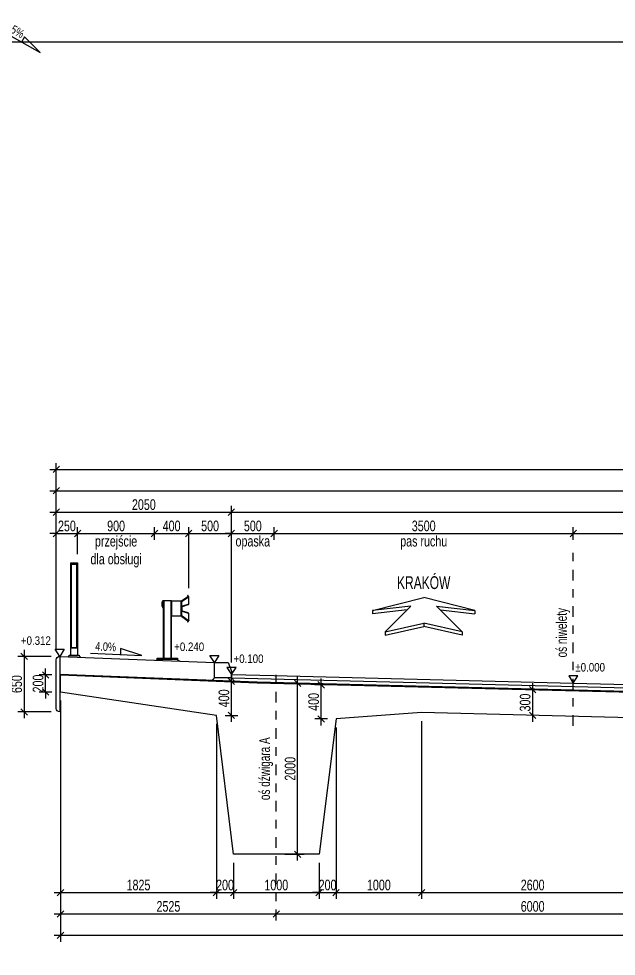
# Model space of a CAD drawing. Header units: metres. Extents: x -15 to 43, y -82 to 57.
# Drawn here: x 9.51 to 16.5, y -18.2 to -7.23 of the extents above; entities that cross this region are included whole.
import ezdxf
from ezdxf.enums import TextEntityAlignment as Align

# ---------------------------------------------------------------- set-up
doc = ezdxf.new("R2010")
doc.units = ezdxf.units.M
doc.header["$MEASUREMENT"] = 0
doc.linetypes.add('CENTER', pattern=[2, 1.25, -0.25, 0.25, -0.25])
doc.linetypes.add('HIDDEN', pattern=[0.375, 0.25, -0.125])
for name, color, linetype in [('AII_M_balustrady', 8, 'Continuous'), ('AII_M_bariery', 8, 'Continuous'), ('AII_M_izolacja', 8, 'Continuous'), ('AII_M_konstrukcja beton', 3, 'Continuous'), ('AII_M_krawężnik', 9, 'Continuous'), ('AII_M_nawierzchnia', 9, 'Continuous'), ('AII_M_opis', 1, 'Continuous'), ('AII_M_wymiary', 9, 'Continuous'), ('AII_M_wyposażenie', 8, 'Continuous')]:
    doc.layers.add(name, color=color, linetype=linetype)
doc.layers.add('AII_M_koty wysokościowe', color=1, linetype='Continuous', lineweight=18)
doc.layers.add('AII_M_osie główne', color=9, linetype='CENTER', lineweight=18)
doc.layers.add('AII_M_pomoc', color=30, linetype='Continuous', plot=False)
doc.styles.add('AII_norm.', font='CDMSIMPL.shx', dxfattribs={"width": 0.75, "bigfont": 'CDMBIGPL.shx'})
doc.styles.add('CDMSTYLE', font='CDMSIMPL.shx', dxfattribs={"width": 0.7, "bigfont": 'CDMBIGPL.shx'})
doc.dimstyles.new('A2_M50MM', dxfattribs={"dimscale": 0.05, "dimtxt": 2.5, "dimasz": 1.5, "dimexe": 1.5, "dimexo": 2, "dimgap": 0.5, "dimtad": 1, "dimdec": 0, "dimlfac": 1000, "dimrnd": 5, "dimzin": 9, "dimtxsty": 'AII_norm.', "dimblk": 'OBLIQUE', "dimcen": 2.5, "dimdle": 1.5, "dimclrd": 256, "dimclre": 256, "dimclrt": 1, "dimadec": 1, "dimazin": 2, "dimtfac": 1, "dimtdec": 0, "dimtix": 1, "dimtmove": 1, "dimatfit": 3, "dimfxl": 1, "dimtvp": 1, "dimtfillclr": 256, "dimtolj": 1, "dimtzin": 0, "dimarcsym": 0})

# ---------------------------------------------------------------- blocks, each defined once
blk = doc.blocks.new('Deska_0.65')
at = {"layer": 'AII_M_wyposażenie', "color": 0, "linetype": 'ByBlock', "lineweight": -2}
blk.add_lwpolyline([(0, 0), (0, -0.65, 0.414214), (0.04, -0.61), (0.04, -0.04, 0.414214)], format="xyb", close=True, dxfattribs=at)
blk = doc.blocks.new('Bariera')
at = {"color": 0, "linetype": 'ByBlock', "lineweight": -2}
for p, q in [((-0.165, 0.685), (-0.165, 0.505)), ((-0.069, 0.685), (-0.165, 0.685)), ((-0.161, 0.505), (-0.161, 0.685)), ((-0.05, 0.685), (-0.069, 0.685)), ((-0.054, 0.505), (-0.054, 0.685)), ((-0.05, 0.683), (-0.05, 0.687)), ((-0.05, 0.503), (-0.05, 0.683)), ((-0.042, 0.687), (-0.042, 0.013)), ((0.042, 0.687), (0.042, 0.013)), ((0.052, 0.689), (0.05, 0.687)), ((-0.165, 0.505), (-0.05, 0.505))]:
    blk.add_line(p, q, dxfattribs=at)
for points in [[(-0.25, 0.454), (-0.25, 0.538, -0.324981), (-0.245, 0.545), (-0.178, 0.566, 0.324981), (-0.173, 0.573), (-0.173, 0.593), (-0.173, 0.613, 0.324981), (-0.178, 0.62), (-0.245, 0.641, -0.324981), (-0.25, 0.648), (-0.25, 0.732, -0.15172), (-0.249, 0.736), (-0.239, 0.75), (-0.237, 0.748), (-0.246, 0.735, 0.15172), (-0.247, 0.731), (-0.247, 0.65, 0.324981), (-0.242, 0.644), (-0.175, 0.622, -0.324981), (-0.17, 0.615), (-0.17, 0.593), (-0.17, 0.571, -0.324981), (-0.175, 0.564), (-0.242, 0.542, 0.324981), (-0.247, 0.536), (-0.247, 0.455, 0.15172), (-0.246, 0.451), (-0.237, 0.438), (-0.239, 0.436), (-0.249, 0.45, -0.15172), (-0.25, 0.454, 0.15172), (-0.249, 0.45)], [(0.052, 0.689, -0.305469), (0.052, 0.605), (0.05, 0.607, 0.3), (0.05, 0.687, 0.425)]]:
    blk.add_lwpolyline(points, format="xyb", dxfattribs=at)
blk.add_lwpolyline([(-0.168, 0.685, -0.252386), (-0.165, 0.679), (-0.165, 0.507, -0.252386), (-0.168, 0.501), (-0.241, 0.453), (-0.244, 0.457), (-0.173, 0.504, 0.252386), (-0.17, 0.509), (-0.17, 0.677, 0.252386), (-0.173, 0.682), (-0.244, 0.729), (-0.241, 0.733)], format="xyb", close=True, dxfattribs=at)
blk.add_lwpolyline([(-0.05, 0.013), (-0.05, 0.687), (0.05, 0.687), (0.05, 0.013)], dxfattribs=at)
blk.add_lwpolyline([(-0.12, 0), (0.12, 0), (0.12, 0.013), (-0.12, 0.013)], close=True, dxfattribs=at)
blk = doc.blocks.new('Balustrada_1.1')
at = {"layer": 'AII_M_balustrady', "color": 0, "linetype": 'ByBlock', "lineweight": -2}
for points in [[(0.04, 0.01), (0.04, 1.09), (-0.04, 1.09), (-0.04, 0.01)], [(-0.04, 1.07), (0.04, 1.07)], [(-0.03, 0.1), (-0.03, 1.07)], [(0.03, 0.1), (0.03, 1.07)]]:
    blk.add_lwpolyline(points, dxfattribs=at)
for points in [[(-0.06, 0), (0.06, 0), (0.06, 0.01), (-0.06, 0.01)], [(-0.03, 0.09), (0.03, 0.09), (0.03, 0.1), (-0.03, 0.1)]]:
    blk.add_lwpolyline(points, close=True, dxfattribs=at)
blk = doc.blocks.new('_OBLIQUE')
at = {"color": 0, "linetype": 'ByBlock'}
blk.add_line((-0.5, -0.5), (0.5, 0.5), dxfattribs=at)
blk = doc.blocks.new('*D8289')
at = {"layer": 'AII_M_wymiary', "lineweight": -2, "transparency": 16777216}
for p, q in [((9.89, -14.6876), (9.5, -14.6876)), ((9.575, -14.6126), (9.575, -15.4126)), ((9.89, -15.3376), (9.5, -15.3376))]:
    blk.add_line(p, q, dxfattribs=at)
at = {"layer": 'Defpoints', "color": 0, "lineweight": 25, "transparency": 16777216}
for p in [(9.99, -14.6876), (9.575, -15.3376), (9.99, -15.3376)]:
    blk.add_point(p, dxfattribs=at)
at = {"layer": 'AII_M_wymiary', "lineweight": -2, "transparency": 16777216, "xscale": 0.07500000000000001, "yscale": 0.07500000000000001, "zscale": 0.07500000000000001}
for p, rotation in [((9.575, -14.6876), 90), ((9.575, -15.3376), 270)]:
    blk.add_blockref('_OBLIQUE', p, dxfattribs=dict(at, rotation=rotation))
at = {"layer": 'AII_M_wymiary', "color": 1, "lineweight": 25, "transparency": 16777216, "insert": (9.4875, -15.0126), "char_height": 0.125, "attachment_point": 5, "rotation": 90, "style": 'AII_norm.'}
blk.add_mtext('\\A1;650', dxfattribs=at)
blk = doc.blocks.new('Kierunek_do')
at = {"layer": 'AII_M_opis', "color": 0}
for p, q in [((-0.6, -0.15), (0, 0)), ((0.6, -0.15), (0, 0)), ((-0.15, -0.1), (-0.6, -0.15)), ((-0.45, -0.4), (-0.15, -0.1)), ((0.45, -0.4), (0.15, -0.1)), ((0.15, -0.1), (0.6, -0.15)), ((-0.195, -0.145), (-0.6, -0.19)), ((-0.6, -0.15), (-0.6, -0.19)), ((0.195, -0.145), (0.6, -0.19)), ((0.6, -0.15), (0.6, -0.19)), ((-0.45, -0.4), (0, -0.3)), ((0.45, -0.4), (0, -0.3)), ((0, -0.3), (0, -0.34)), ((-0.45, -0.44), (0, -0.34)), ((-0.45, -0.4), (-0.45, -0.44)), ((0.45, -0.44), (0, -0.34)), ((0.45, -0.4), (0.45, -0.44))]:
    blk.add_line(p, q, dxfattribs=at)
at = {"layer": 'AII_M_opis', "color": 2, "lineweight": 25, "style": 'AII_norm.', "width": 0.7, "flags": 4}
blk.add_attdef('KIERUNEK', text='', height=0.15, rotation=360, dxfattribs=at).set_placement((0, 0.175), align=Align.MIDDLE_CENTER)
blk = doc.blocks.new('Spadek')
at = {"layer": 'AII_M_wymiary', "color": 0}
blk.add_lwpolyline([(-0.3, 0), (0.3, 0), (0.05, 0.07), (0.05, 0.07), (0.05, 0)], dxfattribs=at)
at = {"layer": 'AII_M_wymiary', "color": 1, "style": 'CDMSTYLE', "width": 0.8}
blk.add_attdef('SP', text='', height=0.1, rotation=360, dxfattribs=at).set_placement((-0.125, 0.035), align=Align.CENTER)
blk = doc.blocks.new('*D8291')
at = {"layer": 'AII_M_wymiary', "lineweight": -2, "transparency": 16777216}
for p, q in [((12, -13.25), (11.925, -13.25)), ((12, -14.76), (12, -13.175)), ((12, -13.25), (12.5, -13.25)), ((12.5, -13.325), (12.5, -13.175)), ((12.5, -13.25), (12.575, -13.25))]:
    blk.add_line(p, q, dxfattribs=at)
at = {"layer": 'Defpoints', "color": 0, "lineweight": 25, "transparency": 16777216}
for p in [(12.5, -13.25), (12.5, -13.425), (12, -14.86)]:
    blk.add_point(p, dxfattribs=at)
at = {"layer": 'AII_M_wymiary', "lineweight": -2, "transparency": 16777216, "xscale": 0.07500000000000001, "yscale": 0.07500000000000001, "zscale": 0.07500000000000001}
blk.add_blockref('_OBLIQUE', (12, -13.25), dxfattribs=at)
at = {"layer": 'AII_M_wymiary', "lineweight": -2, "transparency": 16777216, "xscale": 0.07500000000000001, "yscale": 0.07500000000000001, "zscale": 0.07500000000000001, "rotation": 180}
blk.add_blockref('_OBLIQUE', (12.5, -13.25), dxfattribs=at)
at = {"layer": 'AII_M_wymiary', "color": 1, "lineweight": 25, "transparency": 16777216, "char_height": 0.125, "attachment_point": 5, "style": 'AII_norm.'}
for s, insert in [('\\A1;500', (12.25, -13.162)), ('\\A1;opaska', (12.25, -13.358))]:
    blk.add_mtext(s, dxfattribs=dict(at, insert=insert))
blk = doc.blocks.new('*D8292')
at = {"layer": 'AII_M_wymiary', "lineweight": -2, "transparency": 16777216}
for p, q in [((12.425, -13.25), (16.075, -13.25)), ((12.5, -13.325), (12.5, -13.175)), ((16, -13.325), (16, -13.175))]:
    blk.add_line(p, q, dxfattribs=at)
at = {"layer": 'Defpoints', "color": 0, "lineweight": 25, "transparency": 16777216}
for p in [(16, -13.25), (12.5, -13.425), (16, -13.425)]:
    blk.add_point(p, dxfattribs=at)
at = {"layer": 'AII_M_wymiary', "lineweight": -2, "transparency": 16777216, "xscale": 0.07500000000000001, "yscale": 0.07500000000000001, "zscale": 0.07500000000000001, "rotation": 180}
blk.add_blockref('_OBLIQUE', (12.5, -13.25), dxfattribs=at)
at = {"layer": 'AII_M_wymiary', "lineweight": -2, "transparency": 16777216, "xscale": 0.07500000000000001, "yscale": 0.07500000000000001, "zscale": 0.07500000000000001}
blk.add_blockref('_OBLIQUE', (16, -13.25), dxfattribs=at)
at = {"layer": 'AII_M_wymiary', "color": 1, "lineweight": 25, "transparency": 16777216, "char_height": 0.125, "attachment_point": 5, "style": 'AII_norm.'}
for s, insert in [('\\A1;3500', (14.25, -13.162)), ('\\A1;pas ruchu', (14.25, -13.358))]:
    blk.add_mtext(s, dxfattribs=dict(at, insert=insert))
blk = doc.blocks.new('*D8293')
at = {"layer": 'AII_M_wymiary', "lineweight": -2, "transparency": 16777216}
for p, q in [((15.925, -13.25), (19.575, -13.25)), ((16, -13.325), (16, -13.175)), ((19.5, -13.325), (19.5, -13.175))]:
    blk.add_line(p, q, dxfattribs=at)
at = {"layer": 'Defpoints', "color": 0, "lineweight": 25, "transparency": 16777216}
for p in [(19.5, -13.25), (16, -13.425), (19.5, -13.425)]:
    blk.add_point(p, dxfattribs=at)
at = {"layer": 'AII_M_wymiary', "lineweight": -2, "transparency": 16777216, "xscale": 0.07500000000000001, "yscale": 0.07500000000000001, "zscale": 0.07500000000000001, "rotation": 180}
blk.add_blockref('_OBLIQUE', (16, -13.25), dxfattribs=at)
at = {"layer": 'AII_M_wymiary', "lineweight": -2, "transparency": 16777216, "xscale": 0.07500000000000001, "yscale": 0.07500000000000001, "zscale": 0.07500000000000001}
blk.add_blockref('_OBLIQUE', (19.5, -13.25), dxfattribs=at)
at = {"layer": 'AII_M_wymiary', "color": 1, "lineweight": 25, "transparency": 16777216, "char_height": 0.125, "attachment_point": 5, "style": 'AII_norm.'}
for s, insert in [('\\A1;3500', (17.75, -13.162)), ('\\A1;pas ruchu', (17.75, -13.358))]:
    blk.add_mtext(s, dxfattribs=dict(at, insert=insert))
blk = doc.blocks.new('*D8296')
at = {"layer": 'AII_M_wymiary', "lineweight": -2, "transparency": 16777216}
for p, q in [((11.425, -13.25), (12.075, -13.25)), ((11.5, -13.891), (11.5, -13.175)), ((12, -14.76), (12, -13.175))]:
    blk.add_line(p, q, dxfattribs=at)
at = {"layer": 'Defpoints', "color": 0, "lineweight": 25, "transparency": 16777216}
for p in [(12, -13.25), (11.5, -13.991), (12, -14.86)]:
    blk.add_point(p, dxfattribs=at)
at = {"layer": 'AII_M_wymiary', "lineweight": -2, "transparency": 16777216, "xscale": 0.07500000000000001, "yscale": 0.07500000000000001, "zscale": 0.07500000000000001, "rotation": 180}
blk.add_blockref('_OBLIQUE', (11.5, -13.25), dxfattribs=at)
at = {"layer": 'AII_M_wymiary', "lineweight": -2, "transparency": 16777216, "xscale": 0.07500000000000001, "yscale": 0.07500000000000001, "zscale": 0.07500000000000001}
blk.add_blockref('_OBLIQUE', (12, -13.25), dxfattribs=at)
at = {"layer": 'AII_M_wymiary', "color": 1, "lineweight": 25, "transparency": 16777216, "insert": (11.75, -13.162), "char_height": 0.125, "attachment_point": 5, "style": 'AII_norm.'}
blk.add_mtext('\\A1;500', dxfattribs=at)
blk = doc.blocks.new('*D8297')
at = {"layer": 'AII_M_wymiary', "lineweight": -2, "transparency": 16777216}
for p, q in [((11.025, -13.25), (11.575, -13.25)), ((11.1, -13.325), (11.1, -13.175)), ((11.5, -13.891), (11.5, -13.175))]:
    blk.add_line(p, q, dxfattribs=at)
at = {"layer": 'Defpoints', "color": 0, "lineweight": 25, "transparency": 16777216}
for p in [(11.5, -13.25), (11.1, -13.425), (11.5, -13.991)]:
    blk.add_point(p, dxfattribs=at)
at = {"layer": 'AII_M_wymiary', "lineweight": -2, "transparency": 16777216, "xscale": 0.07500000000000001, "yscale": 0.07500000000000001, "zscale": 0.07500000000000001, "rotation": 180}
blk.add_blockref('_OBLIQUE', (11.1, -13.25), dxfattribs=at)
at = {"layer": 'AII_M_wymiary', "lineweight": -2, "transparency": 16777216, "xscale": 0.07500000000000001, "yscale": 0.07500000000000001, "zscale": 0.07500000000000001}
blk.add_blockref('_OBLIQUE', (11.5, -13.25), dxfattribs=at)
at = {"layer": 'AII_M_wymiary', "color": 1, "lineweight": 25, "transparency": 16777216, "insert": (11.3, -13.162), "char_height": 0.125, "attachment_point": 5, "style": 'AII_norm.'}
blk.add_mtext('\\A1;400', dxfattribs=at)
blk = doc.blocks.new('*D8298')
at = {"layer": 'AII_M_wymiary', "lineweight": -2, "transparency": 16777216}
for p, q in [((10.125, -13.25), (11.175, -13.25)), ((10.2, -13.492), (10.2, -13.175)), ((11.1, -13.325), (11.1, -13.175))]:
    blk.add_line(p, q, dxfattribs=at)
at = {"layer": 'Defpoints', "color": 0, "lineweight": 25, "transparency": 16777216}
for p in [(11.1, -13.25), (11.1, -13.425), (10.2, -13.592)]:
    blk.add_point(p, dxfattribs=at)
at = {"layer": 'AII_M_wymiary', "lineweight": -2, "transparency": 16777216, "xscale": 0.07500000000000001, "yscale": 0.07500000000000001, "zscale": 0.07500000000000001, "rotation": 180}
blk.add_blockref('_OBLIQUE', (10.2, -13.25), dxfattribs=at)
at = {"layer": 'AII_M_wymiary', "lineweight": -2, "transparency": 16777216, "xscale": 0.07500000000000001, "yscale": 0.07500000000000001, "zscale": 0.07500000000000001}
blk.add_blockref('_OBLIQUE', (11.1, -13.25), dxfattribs=at)
at = {"layer": 'AII_M_wymiary', "color": 1, "lineweight": 25, "transparency": 16777216, "char_height": 0.125, "attachment_point": 5, "style": 'AII_norm.'}
for s, insert in [('\\A1;900', (10.65, -13.1625)), ('\\A1;przejście\\Pdla obsługi', (10.65, -13.4625))]:
    blk.add_mtext(s, dxfattribs=dict(at, insert=insert))
blk = doc.blocks.new('*D8299')
at = {"layer": 'AII_M_wymiary', "lineweight": -2, "transparency": 16777216}
for p, q in [((9.95, -13.25), (9.875, -13.25)), ((9.95, -14.6276), (9.95, -13.175)), ((9.95, -13.25), (10.2, -13.25)), ((10.2, -13.492), (10.2, -13.175)), ((10.2, -13.25), (10.275, -13.25))]:
    blk.add_line(p, q, dxfattribs=at)
at = {"layer": 'Defpoints', "color": 0, "lineweight": 25, "transparency": 16777216}
for p in [(10.2, -13.25), (10.2, -13.592), (9.95, -14.7276)]:
    blk.add_point(p, dxfattribs=at)
at = {"layer": 'AII_M_wymiary', "lineweight": -2, "transparency": 16777216, "xscale": 0.07500000000000001, "yscale": 0.07500000000000001, "zscale": 0.07500000000000001}
blk.add_blockref('_OBLIQUE', (9.95, -13.25), dxfattribs=at)
at = {"layer": 'AII_M_wymiary', "lineweight": -2, "transparency": 16777216, "xscale": 0.07500000000000001, "yscale": 0.07500000000000001, "zscale": 0.07500000000000001, "rotation": 180}
blk.add_blockref('_OBLIQUE', (10.2, -13.25), dxfattribs=at)
at = {"layer": 'AII_M_wymiary', "color": 1, "lineweight": 25, "transparency": 16777216, "insert": (10.075, -13.1625), "char_height": 0.125, "attachment_point": 5, "style": 'AII_norm.'}
blk.add_mtext('\\A1;250', dxfattribs=at)
blk = doc.blocks.new('*D8303')
at = {"layer": 'AII_M_wymiary', "lineweight": -2, "transparency": 16777216}
for p, q in [((9.95, -14.6276), (9.95, -12.925)), ((12, -14.76), (12, -12.925)), ((9.875, -13), (12.075, -13))]:
    blk.add_line(p, q, dxfattribs=at)
at = {"layer": 'Defpoints', "color": 0, "lineweight": 25, "transparency": 16777216}
for p in [(12, -13), (9.95, -14.7276), (12, -14.86)]:
    blk.add_point(p, dxfattribs=at)
at = {"layer": 'AII_M_wymiary', "lineweight": -2, "transparency": 16777216, "xscale": 0.07500000000000001, "yscale": 0.07500000000000001, "zscale": 0.07500000000000001, "rotation": 180}
blk.add_blockref('_OBLIQUE', (9.95, -13), dxfattribs=at)
at = {"layer": 'AII_M_wymiary', "lineweight": -2, "transparency": 16777216, "xscale": 0.07500000000000001, "yscale": 0.07500000000000001, "zscale": 0.07500000000000001}
blk.add_blockref('_OBLIQUE', (12, -13), dxfattribs=at)
at = {"layer": 'AII_M_wymiary', "color": 1, "lineweight": 25, "transparency": 16777216, "insert": (10.975, -12.9125), "char_height": 0.125, "attachment_point": 5, "style": 'AII_norm.'}
blk.add_mtext('\\A1;2050', dxfattribs=at)
blk = doc.blocks.new('*D8304')
at = {"layer": 'AII_M_wymiary', "lineweight": -2, "transparency": 16777216}
for p, q in [((12, -14.76), (12, -12.925)), ((23, -15.01), (23, -12.925)), ((11.925, -13), (23.075, -13))]:
    blk.add_line(p, q, dxfattribs=at)
at = {"layer": 'Defpoints', "color": 0, "lineweight": 25, "transparency": 16777216}
for p in [(23, -13), (12, -14.86), (23, -15.11)]:
    blk.add_point(p, dxfattribs=at)
at = {"layer": 'AII_M_wymiary', "lineweight": -2, "transparency": 16777216, "xscale": 0.07500000000000001, "yscale": 0.07500000000000001, "zscale": 0.07500000000000001, "rotation": 180}
blk.add_blockref('_OBLIQUE', (12, -13), dxfattribs=at)
at = {"layer": 'AII_M_wymiary', "lineweight": -2, "transparency": 16777216, "xscale": 0.07500000000000001, "yscale": 0.07500000000000001, "zscale": 0.07500000000000001}
blk.add_blockref('_OBLIQUE', (23, -13), dxfattribs=at)
at = {"layer": 'AII_M_wymiary', "color": 1, "lineweight": 25, "transparency": 16777216, "insert": (17.5, -12.9125), "char_height": 0.125, "attachment_point": 5, "style": 'AII_norm.'}
blk.add_mtext('\\A1;11000', dxfattribs=at)
blk = doc.blocks.new('*D8306')
at = {"layer": 'AII_M_wymiary', "lineweight": -2, "transparency": 16777216}
for p, q in [((9.95, -14.6276), (9.95, -12.675)), ((27.1, -14.8535), (27.1, -12.675)), ((9.875, -12.75), (27.175, -12.75))]:
    blk.add_line(p, q, dxfattribs=at)
at = {"layer": 'Defpoints', "color": 0, "lineweight": 25, "transparency": 16777216}
for p in [(27.1, -12.75), (9.95, -14.7276), (27.1, -14.9535)]:
    blk.add_point(p, dxfattribs=at)
at = {"layer": 'AII_M_wymiary', "lineweight": -2, "transparency": 16777216, "xscale": 0.07500000000000001, "yscale": 0.07500000000000001, "zscale": 0.07500000000000001, "rotation": 180}
blk.add_blockref('_OBLIQUE', (9.95, -12.75), dxfattribs=at)
at = {"layer": 'AII_M_wymiary', "lineweight": -2, "transparency": 16777216, "xscale": 0.07500000000000001, "yscale": 0.07500000000000001, "zscale": 0.07500000000000001}
blk.add_blockref('_OBLIQUE', (27.1, -12.75), dxfattribs=at)
at = {"layer": 'AII_M_wymiary', "color": 1, "lineweight": 25, "transparency": 16777216, "insert": (18.525, -12.6625), "char_height": 0.125, "attachment_point": 5, "style": 'AII_norm.'}
blk.add_mtext('\\A1;17150', dxfattribs=at)
blk = doc.blocks.new('*D8308')
at = {"layer": 'AII_M_wymiary', "lineweight": -2, "transparency": 16777216}
for p, q in [((9.875, -12.5), (27.725, -12.5)), ((9.95, -14.6276), (9.95, -12.425)), ((27.65, -14.83975), (27.65, -12.425))]:
    blk.add_line(p, q, dxfattribs=at)
at = {"layer": 'Defpoints', "color": 0, "lineweight": 25, "transparency": 16777216}
for p in [(27.65, -12.5), (9.95, -14.7276), (27.65, -14.93975)]:
    blk.add_point(p, dxfattribs=at)
at = {"layer": 'AII_M_wymiary', "lineweight": -2, "transparency": 16777216, "xscale": 0.07500000000000001, "yscale": 0.07500000000000001, "zscale": 0.07500000000000001, "rotation": 180}
blk.add_blockref('_OBLIQUE', (9.95, -12.5), dxfattribs=at)
at = {"layer": 'AII_M_wymiary', "lineweight": -2, "transparency": 16777216, "xscale": 0.07500000000000001, "yscale": 0.07500000000000001, "zscale": 0.07500000000000001}
blk.add_blockref('_OBLIQUE', (27.65, -12.5), dxfattribs=at)
at = {"layer": 'AII_M_wymiary', "color": 1, "lineweight": 25, "transparency": 16777216, "insert": (18.8, -12.4125), "char_height": 0.125, "attachment_point": 5, "style": 'AII_norm.'}
blk.add_mtext('\\A1;17700', dxfattribs=at)
blk = doc.blocks.new('00kota3')
at = {"layer": 'AII_M_koty wysokościowe', "color": 0, "linetype": 'Continuous', "lineweight": -2}
blk.add_lwpolyline([(1.08, 1.66), (-1.04, 1.66), (0, 0)], close=True, dxfattribs=at)
at = {"layer": 'AII_M_koty wysokościowe', "color": 0, "linetype": 'Continuous', "lineweight": -2, "style": 'CDMSTYLE', "width": 0.85}
blk.add_attdef('%%P000.000', (0.49, 2.69), '', height=2, dxfattribs=at)
blk = doc.blocks.new('*D8309')
at = {"layer": 'AII_M_wymiary', "lineweight": -2, "transparency": 16777216}
for p, q in [((12.625, -15.003125), (12.85, -15.003125)), ((12.775, -17.078125), (12.775, -14.928125)), ((12.625, -17.003125), (12.85, -17.003125))]:
    blk.add_line(p, q, dxfattribs=at)
at = {"layer": 'Defpoints', "color": 0, "lineweight": 25, "transparency": 16777216}
for p in [(12.525, -15.003125), (12.775, -15.003125), (12.525, -17.003125)]:
    blk.add_point(p, dxfattribs=at)
at = {"layer": 'AII_M_wymiary', "lineweight": -2, "transparency": 16777216, "xscale": 0.07500000000000001, "yscale": 0.07500000000000001, "zscale": 0.07500000000000001}
for p, rotation in [((12.775, -15.003125), 90), ((12.775, -17.003125), 270)]:
    blk.add_blockref('_OBLIQUE', p, dxfattribs=dict(at, rotation=rotation))
at = {"layer": 'AII_M_wymiary', "color": 1, "lineweight": 25, "transparency": 16777216, "insert": (12.6875, -16.003125), "char_height": 0.125, "attachment_point": 5, "rotation": 90, "style": 'AII_norm.'}
blk.add_mtext('\\A1;2000', dxfattribs=at)
blk = doc.blocks.new('*D8312')
at = {"layer": 'AII_M_wymiary', "lineweight": -2, "transparency": 16777216}
for p, q in [((10, -15.2055), (10, -17.526875)), ((11.825, -15.4785), (11.825, -17.526875)), ((9.925, -17.451875), (11.9, -17.451875))]:
    blk.add_line(p, q, dxfattribs=at)
at = {"layer": 'Defpoints', "color": 0, "lineweight": 25, "transparency": 16777216}
for p in [(10, -15.1055), (11.825, -15.3785), (11.825, -17.451875)]:
    blk.add_point(p, dxfattribs=at)
at = {"layer": 'AII_M_wymiary', "lineweight": -2, "transparency": 16777216, "xscale": 0.07500000000000001, "yscale": 0.07500000000000001, "zscale": 0.07500000000000001, "rotation": 180}
blk.add_blockref('_OBLIQUE', (10, -17.451875), dxfattribs=at)
at = {"layer": 'AII_M_wymiary', "lineweight": -2, "transparency": 16777216, "xscale": 0.07500000000000001, "yscale": 0.07500000000000001, "zscale": 0.07500000000000001}
blk.add_blockref('_OBLIQUE', (11.825, -17.451875), dxfattribs=at)
at = {"layer": 'AII_M_wymiary', "color": 1, "lineweight": 25, "transparency": 16777216, "insert": (10.9125, -17.364375), "char_height": 0.125, "attachment_point": 5, "style": 'AII_norm.'}
blk.add_mtext('\\A1;1825', dxfattribs=at)
blk = doc.blocks.new('*D8313')
at = {"layer": 'AII_M_wymiary', "lineweight": -2, "transparency": 16777216}
for p, q in [((11.825, -15.4785), (11.825, -17.526875)), ((12.025, -17.103125), (12.025, -17.526875)), ((11.825, -17.451875), (11.75, -17.451875)), ((11.825, -17.451875), (12.025, -17.451875)), ((12.025, -17.451875), (12.1, -17.451875))]:
    blk.add_line(p, q, dxfattribs=at)
at = {"layer": 'Defpoints', "color": 0, "lineweight": 25, "transparency": 16777216}
for p in [(11.825, -15.3785), (12.025, -17.003125), (12.025, -17.451875)]:
    blk.add_point(p, dxfattribs=at)
at = {"layer": 'AII_M_wymiary', "lineweight": -2, "transparency": 16777216, "xscale": 0.07500000000000001, "yscale": 0.07500000000000001, "zscale": 0.07500000000000001}
blk.add_blockref('_OBLIQUE', (11.825, -17.451875), dxfattribs=at)
at = {"layer": 'AII_M_wymiary', "lineweight": -2, "transparency": 16777216, "xscale": 0.07500000000000001, "yscale": 0.07500000000000001, "zscale": 0.07500000000000001, "rotation": 180}
blk.add_blockref('_OBLIQUE', (12.025, -17.451875), dxfattribs=at)
at = {"layer": 'AII_M_wymiary', "color": 1, "lineweight": 25, "transparency": 16777216, "insert": (11.925, -17.364375), "char_height": 0.125, "attachment_point": 5, "style": 'AII_norm.'}
blk.add_mtext('\\A1;200', dxfattribs=at)
blk = doc.blocks.new('*D8314')
at = {"layer": 'AII_M_wymiary', "lineweight": -2, "transparency": 16777216}
for p, q in [((12.025, -17.103125), (12.025, -17.526875)), ((13.025, -17.103125), (13.025, -17.526875)), ((11.95, -17.451875), (13.1, -17.451875))]:
    blk.add_line(p, q, dxfattribs=at)
at = {"layer": 'Defpoints', "color": 0, "lineweight": 25, "transparency": 16777216}
for p in [(12.025, -17.003125), (13.025, -17.003125), (13.025, -17.451875)]:
    blk.add_point(p, dxfattribs=at)
at = {"layer": 'AII_M_wymiary', "lineweight": -2, "transparency": 16777216, "xscale": 0.07500000000000001, "yscale": 0.07500000000000001, "zscale": 0.07500000000000001, "rotation": 180}
blk.add_blockref('_OBLIQUE', (12.025, -17.451875), dxfattribs=at)
at = {"layer": 'AII_M_wymiary', "lineweight": -2, "transparency": 16777216, "xscale": 0.07500000000000001, "yscale": 0.07500000000000001, "zscale": 0.07500000000000001}
blk.add_blockref('_OBLIQUE', (13.025, -17.451875), dxfattribs=at)
at = {"layer": 'AII_M_wymiary', "color": 1, "lineweight": 25, "transparency": 16777216, "insert": (12.525, -17.364375), "char_height": 0.125, "attachment_point": 5, "style": 'AII_norm.'}
blk.add_mtext('\\A1;1000', dxfattribs=at)
blk = doc.blocks.new('*D8315')
at = {"layer": 'AII_M_wymiary', "lineweight": -2, "transparency": 16777216}
for p, q in [((13.225, -15.520625), (13.225, -17.526875)), ((13.025, -17.103125), (13.025, -17.526875)), ((13.025, -17.451875), (12.95, -17.451875)), ((13.025, -17.451875), (13.225, -17.451875)), ((13.225, -17.451875), (13.3, -17.451875))]:
    blk.add_line(p, q, dxfattribs=at)
at = {"layer": 'Defpoints', "color": 0, "lineweight": 25, "transparency": 16777216}
for p in [(13.225, -15.420625), (13.025, -17.003125), (13.225, -17.451875)]:
    blk.add_point(p, dxfattribs=at)
at = {"layer": 'AII_M_wymiary', "lineweight": -2, "transparency": 16777216, "xscale": 0.07500000000000001, "yscale": 0.07500000000000001, "zscale": 0.07500000000000001}
blk.add_blockref('_OBLIQUE', (13.025, -17.451875), dxfattribs=at)
at = {"layer": 'AII_M_wymiary', "lineweight": -2, "transparency": 16777216, "xscale": 0.07500000000000001, "yscale": 0.07500000000000001, "zscale": 0.07500000000000001, "rotation": 180}
blk.add_blockref('_OBLIQUE', (13.225, -17.451875), dxfattribs=at)
at = {"layer": 'AII_M_wymiary', "color": 1, "lineweight": 25, "transparency": 16777216, "insert": (13.125, -17.364375), "char_height": 0.125, "attachment_point": 5, "style": 'AII_norm.'}
blk.add_mtext('\\A1;200', dxfattribs=at)
blk = doc.blocks.new('*D8316')
at = {"layer": 'AII_M_wymiary', "lineweight": -2, "transparency": 16777216}
for p, q in [((14.225, -15.445625), (14.225, -17.526875)), ((13.225, -15.520625), (13.225, -17.526875)), ((13.15, -17.451875), (14.3, -17.451875))]:
    blk.add_line(p, q, dxfattribs=at)
at = {"layer": 'Defpoints', "color": 0, "lineweight": 25, "transparency": 16777216}
for p in [(14.225, -15.345625), (13.225, -15.420625), (14.225, -17.451875)]:
    blk.add_point(p, dxfattribs=at)
at = {"layer": 'AII_M_wymiary', "lineweight": -2, "transparency": 16777216, "xscale": 0.07500000000000001, "yscale": 0.07500000000000001, "zscale": 0.07500000000000001, "rotation": 180}
blk.add_blockref('_OBLIQUE', (13.225, -17.451875), dxfattribs=at)
at = {"layer": 'AII_M_wymiary', "lineweight": -2, "transparency": 16777216, "xscale": 0.07500000000000001, "yscale": 0.07500000000000001, "zscale": 0.07500000000000001}
blk.add_blockref('_OBLIQUE', (14.225, -17.451875), dxfattribs=at)
at = {"layer": 'AII_M_wymiary', "color": 1, "lineweight": 25, "transparency": 16777216, "insert": (13.725, -17.364375), "char_height": 0.125, "attachment_point": 5, "style": 'AII_norm.'}
blk.add_mtext('\\A1;1000', dxfattribs=at)
blk = doc.blocks.new('*D8317')
at = {"layer": 'AII_M_wymiary', "lineweight": -2, "transparency": 16777216}
for p, q in [((14.225, -15.445625), (14.225, -17.526875)), ((16.825, -15.510625), (16.825, -17.526875)), ((14.15, -17.451875), (16.9, -17.451875))]:
    blk.add_line(p, q, dxfattribs=at)
at = {"layer": 'Defpoints', "color": 0, "lineweight": 25, "transparency": 16777216}
for p in [(14.225, -15.345625), (16.825, -15.410625), (16.825, -17.451875)]:
    blk.add_point(p, dxfattribs=at)
at = {"layer": 'AII_M_wymiary', "lineweight": -2, "transparency": 16777216, "xscale": 0.07500000000000001, "yscale": 0.07500000000000001, "zscale": 0.07500000000000001, "rotation": 180}
blk.add_blockref('_OBLIQUE', (14.225, -17.451875), dxfattribs=at)
at = {"layer": 'AII_M_wymiary', "lineweight": -2, "transparency": 16777216, "xscale": 0.07500000000000001, "yscale": 0.07500000000000001, "zscale": 0.07500000000000001}
blk.add_blockref('_OBLIQUE', (16.825, -17.451875), dxfattribs=at)
at = {"layer": 'AII_M_wymiary', "color": 1, "lineweight": 25, "transparency": 16777216, "insert": (15.525, -17.364375), "char_height": 0.125, "attachment_point": 5, "style": 'AII_norm.'}
blk.add_mtext('\\A1;2600', dxfattribs=at)
blk = doc.blocks.new('*D8329')
at = {"layer": 'AII_M_wymiary', "lineweight": -2, "transparency": 16777216}
for p, q in [((10, -15.2055), (10, -17.776875)), ((9.925, -17.701875), (12.6, -17.701875))]:
    blk.add_line(p, q, dxfattribs=at)
at = {"layer": 'Defpoints', "color": 0, "lineweight": 25, "transparency": 16777216}
for p in [(10, -15.1055), (12.525, -17.701875), (12.525, -17.776875)]:
    blk.add_point(p, dxfattribs=at)
at = {"layer": 'AII_M_wymiary', "lineweight": -2, "transparency": 16777216, "xscale": 0.07500000000000001, "yscale": 0.07500000000000001, "zscale": 0.07500000000000001, "rotation": 180}
blk.add_blockref('_OBLIQUE', (10, -17.701875), dxfattribs=at)
at = {"layer": 'AII_M_wymiary', "lineweight": -2, "transparency": 16777216, "xscale": 0.07500000000000001, "yscale": 0.07500000000000001, "zscale": 0.07500000000000001}
blk.add_blockref('_OBLIQUE', (12.525, -17.701875), dxfattribs=at)
at = {"layer": 'AII_M_wymiary', "color": 1, "lineweight": 25, "transparency": 16777216, "insert": (11.2625, -17.614375), "char_height": 0.125, "attachment_point": 5, "style": 'AII_norm.'}
blk.add_mtext('\\A1;2525', dxfattribs=at)
blk = doc.blocks.new('*D8330')
at = {"layer": 'AII_M_wymiary', "lineweight": -2, "transparency": 16777216}
blk.add_line((12.45, -17.701875), (18.6, -17.701875), dxfattribs=at)
at = {"layer": 'Defpoints', "color": 0, "lineweight": 25, "transparency": 16777216}
for p in [(18.525, -17.701875), (12.525, -17.776875), (18.525, -17.776875)]:
    blk.add_point(p, dxfattribs=at)
at = {"layer": 'AII_M_wymiary', "lineweight": -2, "transparency": 16777216, "xscale": 0.07500000000000001, "yscale": 0.07500000000000001, "zscale": 0.07500000000000001, "rotation": 180}
blk.add_blockref('_OBLIQUE', (12.525, -17.701875), dxfattribs=at)
at = {"layer": 'AII_M_wymiary', "lineweight": -2, "transparency": 16777216, "xscale": 0.07500000000000001, "yscale": 0.07500000000000001, "zscale": 0.07500000000000001}
blk.add_blockref('_OBLIQUE', (18.525, -17.701875), dxfattribs=at)
at = {"layer": 'AII_M_wymiary', "color": 1, "lineweight": 25, "transparency": 16777216, "insert": (15.525, -17.614375), "char_height": 0.125, "attachment_point": 5, "style": 'AII_norm.'}
blk.add_mtext('\\A1;6000', dxfattribs=at)
blk = doc.blocks.new('*D8333')
at = {"layer": 'AII_M_wymiary', "lineweight": -2, "transparency": 16777216}
for p, q in [((10, -15.2055), (10, -18.026875)), ((27.05, -15.43875), (27.05, -18.026875)), ((9.925, -17.951875), (27.125, -17.951875))]:
    blk.add_line(p, q, dxfattribs=at)
at = {"layer": 'Defpoints', "color": 0, "lineweight": 25, "transparency": 16777216}
for p in [(10, -15.1055), (27.05, -15.33875), (27.05, -17.951875)]:
    blk.add_point(p, dxfattribs=at)
at = {"layer": 'AII_M_wymiary', "lineweight": -2, "transparency": 16777216, "xscale": 0.07500000000000001, "yscale": 0.07500000000000001, "zscale": 0.07500000000000001, "rotation": 180}
blk.add_blockref('_OBLIQUE', (10, -17.951875), dxfattribs=at)
at = {"layer": 'AII_M_wymiary', "lineweight": -2, "transparency": 16777216, "xscale": 0.07500000000000001, "yscale": 0.07500000000000001, "zscale": 0.07500000000000001}
blk.add_blockref('_OBLIQUE', (27.05, -17.951875), dxfattribs=at)
at = {"layer": 'AII_M_wymiary', "color": 1, "lineweight": 25, "transparency": 16777216, "insert": (18.525, -17.864375), "char_height": 0.125, "attachment_point": 5, "style": 'AII_norm.'}
blk.add_mtext('\\A1;17050', dxfattribs=at)
blk = doc.blocks.new('*D8334')
at = {"layer": 'AII_M_wymiary', "lineweight": -2, "transparency": 16777216}
for p, q in [((9.9, -14.9055), (9.75, -14.9055)), ((9.825, -14.9055), (9.825, -14.8305)), ((9.825, -15.1055), (9.825, -14.9055)), ((9.9, -15.1055), (9.75, -15.1055)), ((9.825, -15.1055), (9.825, -15.1805))]:
    blk.add_line(p, q, dxfattribs=at)
at = {"layer": 'Defpoints', "color": 0, "lineweight": 25, "transparency": 16777216}
for p in [(9.825, -14.9055), (10, -14.9055), (10, -15.1055)]:
    blk.add_point(p, dxfattribs=at)
at = {"layer": 'AII_M_wymiary', "lineweight": -2, "transparency": 16777216, "xscale": 0.07500000000000001, "yscale": 0.07500000000000001, "zscale": 0.07500000000000001}
for p, rotation in [((9.825, -14.9055), 270), ((9.825, -15.1055), 90)]:
    blk.add_blockref('_OBLIQUE', p, dxfattribs=dict(at, rotation=rotation))
at = {"layer": 'AII_M_wymiary', "color": 1, "lineweight": 25, "transparency": 16777216, "insert": (9.7375, -15.0055), "char_height": 0.125, "attachment_point": 5, "rotation": 90, "style": 'AII_norm.'}
blk.add_mtext('\\A1;200', dxfattribs=at)
blk = doc.blocks.new('*D8336')
at = {"layer": 'AII_M_wymiary', "lineweight": -2, "transparency": 16777216}
for p, q in [((12, -15.4535), (12, -14.9035)), ((11.925, -14.9785), (12.075, -14.9785)), ((11.925, -15.3785), (12.075, -15.3785))]:
    blk.add_line(p, q, dxfattribs=at)
at = {"layer": 'Defpoints', "color": 0, "lineweight": 25, "transparency": 16777216}
for p in [(11.825, -14.9785), (12, -14.9785), (11.825, -15.3785)]:
    blk.add_point(p, dxfattribs=at)
at = {"layer": 'AII_M_wymiary', "lineweight": -2, "transparency": 16777216, "xscale": 0.07500000000000001, "yscale": 0.07500000000000001, "zscale": 0.07500000000000001}
for p, rotation in [((12, -14.9785), 90), ((12, -15.3785), 270)]:
    blk.add_blockref('_OBLIQUE', p, dxfattribs=dict(at, rotation=rotation))
at = {"layer": 'AII_M_wymiary', "color": 1, "lineweight": 25, "transparency": 16777216, "insert": (11.9125, -15.1785), "char_height": 0.125, "attachment_point": 5, "rotation": 90, "style": 'AII_norm.'}
blk.add_mtext('\\A1;400', dxfattribs=at)
blk = doc.blocks.new('*D8337')
at = {"layer": 'AII_M_wymiary', "lineweight": -2, "transparency": 16777216}
for p, q in [((13.125, -15.020625), (12.975, -15.020625)), ((13.05, -15.495625), (13.05, -14.945625)), ((13.125, -15.420625), (12.975, -15.420625))]:
    blk.add_line(p, q, dxfattribs=at)
at = {"layer": 'Defpoints', "color": 0, "lineweight": 25, "transparency": 16777216}
for p in [(13.05, -15.020625), (13.225, -15.020625), (13.225, -15.420625)]:
    blk.add_point(p, dxfattribs=at)
at = {"layer": 'AII_M_wymiary', "lineweight": -2, "transparency": 16777216, "xscale": 0.07500000000000001, "yscale": 0.07500000000000001, "zscale": 0.07500000000000001}
for p, rotation in [((13.05, -15.020625), 90), ((13.05, -15.420625), 270)]:
    blk.add_blockref('_OBLIQUE', p, dxfattribs=dict(at, rotation=rotation))
at = {"layer": 'AII_M_wymiary', "color": 1, "lineweight": 25, "transparency": 16777216, "insert": (12.9625, -15.220625), "char_height": 0.125, "attachment_point": 5, "rotation": 90, "style": 'AII_norm.'}
blk.add_mtext('\\A1;400', dxfattribs=at)
blk = doc.blocks.new('*D8342')
at = {"layer": 'AII_M_wymiary', "lineweight": -2, "transparency": 16777216}
blk.add_line((15.525, -15.453125), (15.525, -15.003125), dxfattribs=at)
at = {"layer": 'Defpoints', "color": 0, "lineweight": 25, "transparency": 16777216}
for p in [(15.525, -15.078125), (15.525, -15.078125), (15.525, -15.378125)]:
    blk.add_point(p, dxfattribs=at)
at = {"layer": 'AII_M_wymiary', "lineweight": -2, "transparency": 16777216, "xscale": 0.07500000000000001, "yscale": 0.07500000000000001, "zscale": 0.07500000000000001}
for p, rotation in [((15.525, -15.078125), 90), ((15.525, -15.378125), 270)]:
    blk.add_blockref('_OBLIQUE', p, dxfattribs=dict(at, rotation=rotation))
at = {"layer": 'AII_M_wymiary', "color": 1, "lineweight": 25, "transparency": 16777216, "insert": (15.4375, -15.228125), "char_height": 0.125, "attachment_point": 5, "rotation": 90, "style": 'AII_norm.'}
blk.add_mtext('\\A1;300', dxfattribs=at)

msp = doc.modelspace()

# ---------------------------------------------------------------- linework, layer by layer
at = {"layer": 'AII_M_balustrady', "color": 8, "lineweight": 25}
for points in [[(10.0904, -14.6916), (10.1, -14.682)], [(10.22, -14.682), (10.2354, -14.6974)]]:
    msp.add_lwpolyline(points, dxfattribs=at)
at = {"layer": 'AII_M_bariery', "color": 8, "lineweight": 25}
for points in [[(11.1204, -14.7328), (11.13, -14.7232)], [(11.37, -14.7232), (11.3904, -14.7436)]]:
    msp.add_lwpolyline(points, dxfattribs=at)
at = {"layer": 'AII_M_izolacja', "lineweight": 25}
msp.add_lwpolyline([(9.99, -14.8951), (12.3, -14.9875), (22.5, -15.2425), (22.7, -15.2375), (27.06, -15.1285)], dxfattribs=at)
at = {"layer": 'AII_M_izolacja', "linetype": 'HIDDEN', "lineweight": 25, "ltscale": 0.7, "const_width": 0.01, "flags": 128}
msp.add_lwpolyline([(9.995, -15.1055), (9.995, -14.9003), (12.3, -14.9925), (22.5, -15.2475), (22.7, -15.2425), (27.055, -15.1336), (27.055, -15.3387)], dxfattribs=at)
at = {"layer": 'AII_M_konstrukcja beton', "lineweight": 25}
msp.add_lwpolyline([(10, -14.9055), (12.3, -14.9975), (22.5, -15.2525), (27.05, -15.1387), (27.05, -15.3387), (25.225, -15.5844), (25.025, -17.2019), (24.025, -17.2019), (23.825, -15.6194), (22.825, -15.5444), (20.225, -15.4956), (19.225, -15.5706), (19.025, -17.1531), (18.025, -17.1531), (17.825, -15.5356), (16.825, -15.4106), (14.225, -15.3456), (13.225, -15.4206), (13.025, -17.0031), (12.025, -17.0031), (11.825, -15.3785), (10, -15.1055)], close=True, dxfattribs=at)
at = {"layer": 'AII_M_krawężnik', "lineweight": 25}
msp.add_lwpolyline([(12, -14.94), (11.8, -14.94), (11.8, -14.76), (11.96, -14.76), (12, -14.86)], close=True, dxfattribs=at)
at = {"layer": 'AII_M_krawężnik', "color": 8, "lineweight": 25}
for points in [[(11.7736, -14.9664), (11.8, -14.94)], [(12, -14.94), (12.037, -14.977)]]:
    msp.add_lwpolyline(points, dxfattribs=at)
at = {"layer": 'AII_M_nawierzchnia', "lineweight": 25}
for points in [[(9.99, -14.6876), (11.8, -14.76)], [(12, -14.9), (12.5, -14.9125), (16, -15), (19.5, -15.0875), (22.5, -15.1625), (23, -15.15)]]:
    msp.add_lwpolyline(points, dxfattribs=at)
at = {"layer": 'AII_M_nawierzchnia', "color": 8, "lineweight": 25}
msp.add_lwpolyline([(12, -14.94), (22.5, -15.2025), (23, -15.19)], dxfattribs=at)
at = {"layer": 'AII_M_osie główne', "lineweight": 25, "ltscale": 0.1}
for points in [[(16, -15.5), (16, -13.425)], [(12.525, -17.7769), (12.525, -14.8031)]]:
    msp.add_lwpolyline(points, dxfattribs=at)
at = {"layer": 'AII_M_pomoc', "lineweight": 25}
msp.add_lwpolyline([(-15, -22.5), (30, -22.5), (30, -7.5), (-15, -7.5)], close=True, dxfattribs=at)

# ---------------------------------------------------------------- block references
at = {"layer": 'AII_M_balustrady', "lineweight": 25, "xscale": -1}
msp.add_blockref('Balustrada_1.1', (10.16, -14.682), dxfattribs=at)
at = {"layer": 'AII_M_bariery', "lineweight": 25, "xscale": -1}
msp.add_blockref('Bariera', (11.25, -14.7232), dxfattribs=at)
at = {"layer": 'AII_M_koty wysokościowe', "lineweight": 25}
ref = msp.add_blockref('00kota3', (9.99, -14.6876), dxfattribs=dict(at, xscale=-0.05, yscale=0.05, zscale=0.05))
ref.add_attrib('%%P000.000', '+0.312', (9.5363, -14.553), dxfattribs={"color": 0, "linetype": 'Continuous', "lineweight": -2, "height": 0.1, "style": 'CDMSTYLE', "width": 0.85})
ref = msp.add_blockref('00kota3', (11.8, -14.76), dxfattribs=dict(at, xscale=-0.05, yscale=0.05, zscale=0.05))
ref.add_attrib('%%P000.000', '+0.240', (11.3301, -14.6254), dxfattribs={"color": 0, "linetype": 'Continuous', "lineweight": -2, "height": 0.1, "style": 'CDMSTYLE', "width": 0.85})
at = {"layer": 'AII_M_koty wysokościowe', "lineweight": 25, "xscale": 0.05, "yscale": 0.05, "zscale": 0.05}
for p, values in [((12, -14.9), {'%%P000.000': '+0.100'}), ((16, -15), {'%%P000.000': '%%p0.000'})]:
    msp.add_blockref('00kota3', p, dxfattribs=at).add_auto_attribs(values)
at = {"layer": 'AII_M_opis', "lineweight": 25}
ref = msp.add_blockref('Kierunek_do', (14.25, -14), dxfattribs=at)
ref.add_attrib('KIERUNEK', 'KRAKÓW', dxfattribs={"color": 2, "lineweight": 25, "height": 0.15, "rotation": 360, "style": 'AII_norm.', "width": 0.7}).set_placement((14.25, -13.825), align=Align.MIDDLE_CENTER)
at = {"layer": 'AII_M_wymiary', "lineweight": 25}
for p, rotation, values in [((9.5, -7.475), 330.5415952133349, {'SP': '56.5%'}), ((10.65, -14.664), 357.7093899573615, {'SP': '4.0%'})]:
    msp.add_blockref('Spadek', p, dxfattribs=dict(at, rotation=rotation)).add_auto_attribs(values)
at = {"layer": 'AII_M_wyposażenie', "lineweight": 25, "xscale": -1}
msp.add_blockref('Deska_0.65', (9.99, -14.6876), dxfattribs=at)

# ---------------------------------------------------------------- texts
at = {"layer": 'AII_M_opis', "lineweight": 25, "style": 'AII_norm.', "width": 0.7}
msp.add_text('oś niwelety', height=0.125, rotation=90, dxfattribs=at).set_placement((15.925, -14.7))
msp.add_text('oś dźwigara A', height=0.125, rotation=90, dxfattribs=at).set_placement((12.45, -16.0031), align=Align.CENTER)

# ---------------------------------------------------------------- dimensions: what is measured, and where the dimension line sits
at = {"layer": 'AII_M_wymiary', "lineweight": 25}
for base, p1, p2, picture, middle in [((27.65, -12.5), (9.95, -14.7276), (27.65, -14.9398), '*D8308', (18.8, -12.4125)), ((27.1, -12.75), (9.95, -14.7276), (27.1, -14.9535), '*D8306', (18.525, -12.6625)), ((12, -13), (9.95, -14.7276), (12, -14.86), '*D8303', (10.975, -12.9125)), ((23, -13), (12, -14.86), (23, -15.11), '*D8304', (17.5, -12.9125)), ((10.2, -13.25), (9.95, -14.7276), (10.2, -13.592), '*D8299', (10.075, -13.1625)), ((11.5, -13.25), (11.1, -13.425), (11.5, -13.9914), '*D8297', (11.3, -13.1625)), ((12, -13.25), (11.5, -13.9914), (12, -14.86), '*D8296', (11.75, -13.1625)), ((11.825, -17.4519), (10, -15.1055), (11.825, -15.3785), '*D8312', (10.9125, -17.3644)), ((27.05, -17.9519), (10, -15.1055), (27.05, -15.3387), '*D8333', (18.525, -17.8644)), ((14.225, -17.4519), (13.225, -15.4206), (14.225, -15.3456), '*D8316', (13.725, -17.3644)), ((16.825, -17.4519), (14.225, -15.3456), (16.825, -15.4106), '*D8317', (15.525, -17.3644)), ((12.025, -17.4519), (11.825, -15.3785), (12.025, -17.0031), '*D8313', (11.925, -17.3644)), ((13.225, -17.4519), (13.025, -17.0031), (13.225, -15.4206), '*D8315', (13.125, -17.3644)), ((13.025, -17.4519), (12.025, -17.0031), (13.025, -17.0031), '*D8314', (12.525, -17.3644))]:
    dim = msp.add_linear_dim(base=base, p1=p1, p2=p2, dimstyle='A2_M50MM', dxfattribs=at)
    dim.commit()
    dim.dimension.update_dxf_attribs({"geometry": picture, "text_midpoint": middle})
for base, p1, p2, text, picture, middle in [((11.1, -13.25), (10.2, -13.592), (11.1, -13.425), '<>\\Xprzejście\\Pdla obsługi', '*D8298', (10.65, -13.25)), ((12.5, -13.25), (12, -14.86), (12.5, -13.425), '<>\\Xopaska', '*D8291', (12.25, -13.25)), ((16, -13.25), (12.5, -13.425), (16, -13.425), '<>\\Xpas ruchu', '*D8292', (14.25, -13.25)), ((19.5, -13.25), (16, -13.425), (19.5, -13.425), '<>\\Xpas ruchu', '*D8293', (17.75, -13.25))]:
    dim = msp.add_linear_dim(base=base, p1=p1, p2=p2, text=text, dimstyle='A2_M50MM', dxfattribs=at)
    dim.commit()
    dim.dimension.update_dxf_attribs({"geometry": picture, "text_midpoint": middle})
for base, p1, p2, picture, middle in [((9.575, -15.3376), (9.99, -14.6876), (9.99, -15.3376), '*D8289', (9.4875, -15.0126)), ((9.825, -14.9055), (10, -15.1055), (10, -14.9055), '*D8334', (9.7375, -15.0055)), ((12, -14.9785), (11.825, -15.3785), (11.825, -14.9785), '*D8336', (11.9125, -15.1785)), ((12.775, -15.0031), (12.525, -17.0031), (12.525, -15.0031), '*D8309', (12.6875, -16.0031)), ((13.05, -15.0206), (13.225, -15.4206), (13.225, -15.0206), '*D8337', (12.9625, -15.2206))]:
    dim = msp.add_linear_dim(base=base, p1=p1, p2=p2, angle=90, dimstyle='A2_M50MM', dxfattribs=at)
    dim.commit()
    dim.dimension.update_dxf_attribs({"geometry": picture, "text_midpoint": middle})
dim = msp.add_linear_dim(base=(15.525, -15.0781), p1=(15.525, -15.3781), p2=(15.525, -15.0781), angle=90, dimstyle='A2_M50MM', override={"dimse1": 1, "dimse2": 1}, dxfattribs=at)
dim.commit()
dim.dimension.update_dxf_attribs({"geometry": '*D8342', "text_midpoint": (15.4375, -15.2281)})
for base, p1, p2, override, picture, middle in [((12.525, -17.7019), (10, -15.1055), (12.525, -17.7769), {"dimse2": 1}, '*D8329', (11.2625, -17.6144)), ((18.525, -17.7019), (12.525, -17.7769), (18.525, -17.7769), {"dimse1": 1, "dimse2": 1}, '*D8330', (15.525, -17.6144))]:
    dim = msp.add_linear_dim(base=base, p1=p1, p2=p2, dimstyle='A2_M50MM', override=override, dxfattribs=at)
    dim.commit()
    dim.dimension.update_dxf_attribs({"geometry": picture, "text_midpoint": middle})

doc.saveas('drawing.dxf')
